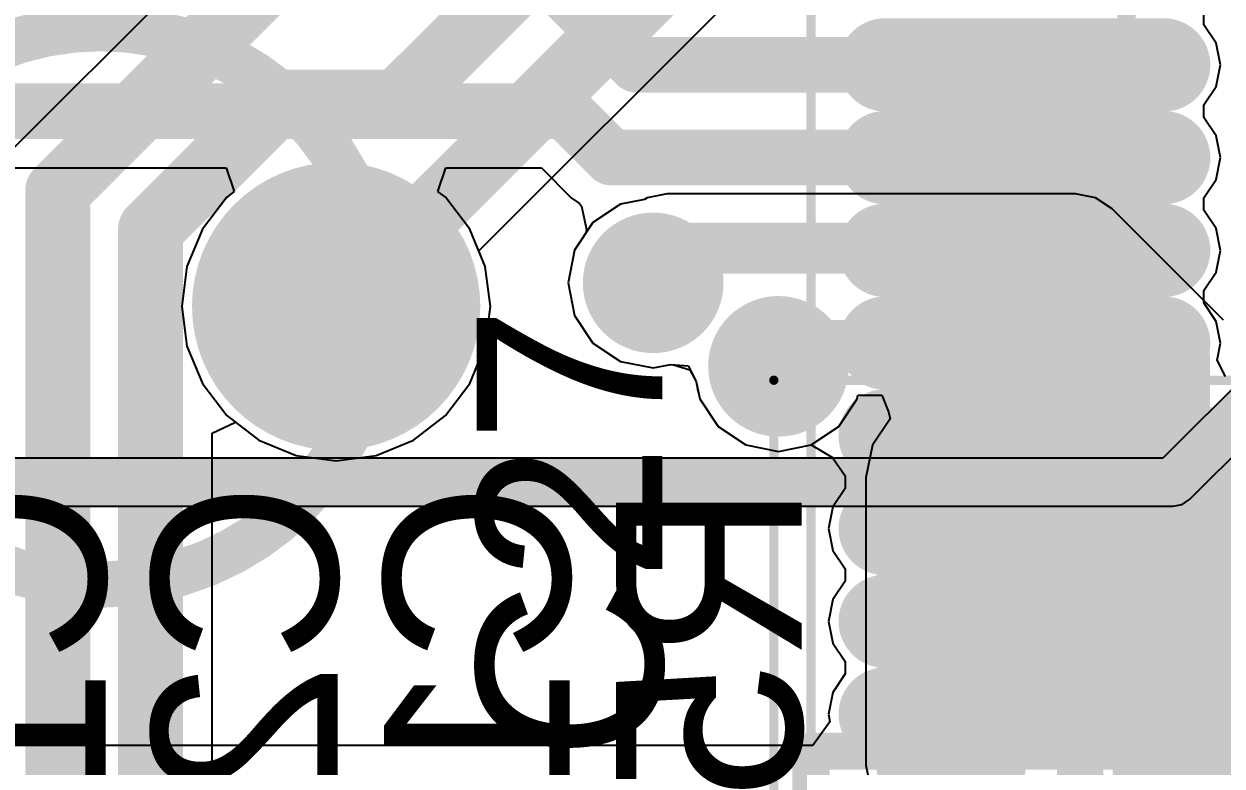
# Model space of a CAD drawing. Header units: millimetres. Extents: x 118 to 288, y 159 to 220.
# Drawn here: x 169.31 to 175.76, y 193.49 to 197.5 of the extents above; entities that cross this region are included whole.
import ezdxf

# ---------------------------------------------------------------- set-up
doc = ezdxf.new("R2010")
doc.units = ezdxf.units.MM
for name, color, linetype in [('BottomLayer', 5, 'Continuous'), ('BottomOverlay', 54, 'Continuous'), ('BottomPaste', 16, 'Continuous'), ('BottomSolder', 6, 'Continuous'), ('InternalPlane1', 76, 'Continuous'), ('InternalPlane2', 16, 'Continuous'), ('Mechanical1', 6, 'Continuous'), ('Mechanical15', 56, 'Continuous'), ('MultiLayer', 9, 'Continuous'), ('PadHoleLayer', 156, 'Continuous'), ('TopLayer', 1, 'Continuous'), ('TopOverlay', 2, 'Continuous'), ('TopPaste', 8, 'Continuous'), ('TopSolder', 216, 'Continuous'), ('ViaHoleLayer', 16, 'Continuous')]:
    doc.layers.add(name, color=color, linetype=linetype)

# ---------------------------------------------------------------- blocks, each defined once
blk = doc.blocks.new('SOIC16_10')
at = {"layer": 'Mechanical15', "const_width": 0.05}
for points in [[(-4.3, 5.4), (4.3, 5.4)], [(4.3, 5.4), (4.3, -5.4)]]:
    blk.add_lwpolyline(points, dxfattribs=at)
at = {"layer": 'Mechanical15', "const_width": 0.025}
blk.add_lwpolyline([(4.2875, 5.4, 1), (4.3125, 5.4, 1)], format="xyb", close=True, dxfattribs=at)
blk.add_lwpolyline([(4.2875, 5.4, 1), (4.3125, 5.4, 1)], format="xyb", close=True, dxfattribs=at)
at = {"layer": 'TopLayer', "const_width": 0.6}
for points in [[(2.225, 4.445), (3.775, 4.445)], [(2.225, 3.175), (3.775, 3.175)]]:
    blk.add_lwpolyline(points, dxfattribs=at)
at = {"layer": 'TopLayer', "const_width": 0.3}
for points in [[(2.075, 4.445, 1), (2.375, 4.445, 1)], [(3.625, 4.445, 1), (3.925, 4.445, 1)], [(2.075, 3.175, 1), (2.375, 3.175, 1)], [(3.625, 3.175, 1), (3.925, 3.175, 1)]]:
    blk.add_lwpolyline(points, format="xyb", close=True, dxfattribs=at)
at = {"layer": 'TopOverlay', "const_width": 0.2}
for points in [[(-2.3, 5.2), (2.3, 5.2)], [(2.3, 5.2), (2.3, -5.2)]]:
    blk.add_lwpolyline(points, dxfattribs=at)
at = {"layer": 'TopOverlay', "const_width": 0.1}
blk.add_lwpolyline([(2.25, 5.2, 1), (2.35, 5.2, 1)], format="xyb", close=True, dxfattribs=at)
blk.add_lwpolyline([(2.25, 5.2, 1), (2.35, 5.2, 1)], format="xyb", close=True, dxfattribs=at)
at = {"layer": 'TopPaste', "const_width": 0.6}
for points in [[(2.225, 4.445), (3.775, 4.445)], [(2.225, 3.175), (3.775, 3.175)]]:
    blk.add_lwpolyline(points, dxfattribs=at)
at = {"layer": 'TopPaste', "const_width": 0.3}
for points in [[(2.075, 4.445, 1), (2.375, 4.445, 1)], [(3.625, 4.445, 1), (3.925, 4.445, 1)], [(2.075, 3.175, 1), (2.375, 3.175, 1)], [(3.625, 3.175, 1), (3.925, 3.175, 1)]]:
    blk.add_lwpolyline(points, format="xyb", close=True, dxfattribs=at)
at = {"layer": 'TopSolder', "const_width": 0.8032}
for points in [[(2.225, 4.445), (3.775, 4.445)], [(2.225, 3.175), (3.775, 3.175)]]:
    blk.add_lwpolyline(points, dxfattribs=at)
at = {"layer": 'TopSolder', "const_width": 0.4016}
for points in [[(2.0242, 4.445, 1), (2.4258, 4.445, 1)], [(3.5742, 4.445, 1), (3.9758, 4.445, 1)], [(2.0242, 3.175, 1), (2.4258, 3.175, 1)], [(3.5742, 3.175, 1), (3.9758, 3.175, 1)]]:
    blk.add_lwpolyline(points, format="xyb", close=True, dxfattribs=at)
blk = doc.blocks.new('LQFP64_B_98')
at = {"layer": 'BottomLayer', "const_width": 0.3}
for points in [[(6.3, 3.75), (4.8, 3.75)], [(6.3, 3.25), (4.8, 3.25)], [(6.3, 2.75), (4.8, 2.75)], [(6.3, 2.25), (4.8, 2.25)], [(6.3, 1.75), (4.8, 1.75)], [(6.3, 1.25), (4.8, 1.25)], [(6.3, 0.75), (4.8, 0.75)], [(6.3, 0.25), (4.8, 0.25)]]:
    blk.add_lwpolyline(points, dxfattribs=at)
at = {"layer": 'BottomLayer', "const_width": 0.15}
for points in [[(4.725, 3.75, 1), (4.875, 3.75, 1)], [(6.225, 3.75, 1), (6.375, 3.75, 1)], [(4.725, 3.25, 1), (4.875, 3.25, 1)], [(6.225, 3.25, 1), (6.375, 3.25, 1)], [(4.725, 2.75, 1), (4.875, 2.75, 1)], [(6.225, 2.75, 1), (6.375, 2.75, 1)], [(4.725, 2.25, 1), (4.875, 2.25, 1)], [(6.225, 2.25, 1), (6.375, 2.25, 1)], [(4.725, 1.75, 1), (4.875, 1.75, 1)], [(6.225, 1.75, 1), (6.375, 1.75, 1)], [(4.725, 1.25, 1), (4.875, 1.25, 1)], [(6.225, 1.25, 1), (6.375, 1.25, 1)], [(4.725, 0.75, 1), (4.875, 0.75, 1)], [(6.225, 0.75, 1), (6.375, 0.75, 1)], [(4.725, 0.25, 1), (4.875, 0.25, 1)], [(6.225, 0.25, 1), (6.375, 0.25, 1)]]:
    blk.add_lwpolyline(points, format="xyb", close=True, dxfattribs=at)
at = {"layer": 'BottomOverlay', "const_width": 0.1}
blk.add_lwpolyline([(5, 5), (5, -5)], dxfattribs=at)
at = {"layer": 'BottomPaste', "const_width": 0.3}
for points in [[(6.3, 3.75), (4.8, 3.75)], [(6.3, 3.25), (4.8, 3.25)], [(6.3, 2.75), (4.8, 2.75)], [(6.3, 2.25), (4.8, 2.25)], [(6.3, 1.75), (4.8, 1.75)], [(6.3, 1.25), (4.8, 1.25)], [(6.3, 0.75), (4.8, 0.75)], [(6.3, 0.25), (4.8, 0.25)]]:
    blk.add_lwpolyline(points, dxfattribs=at)
at = {"layer": 'BottomPaste', "const_width": 0.15}
for points in [[(4.725, 3.75, 1), (4.875, 3.75, 1)], [(6.225, 3.75, 1), (6.375, 3.75, 1)], [(4.725, 3.25, 1), (4.875, 3.25, 1)], [(6.225, 3.25, 1), (6.375, 3.25, 1)], [(4.725, 2.75, 1), (4.875, 2.75, 1)], [(6.225, 2.75, 1), (6.375, 2.75, 1)], [(4.725, 2.25, 1), (4.875, 2.25, 1)], [(6.225, 2.25, 1), (6.375, 2.25, 1)], [(4.725, 1.75, 1), (4.875, 1.75, 1)], [(6.225, 1.75, 1), (6.375, 1.75, 1)], [(4.725, 1.25, 1), (4.875, 1.25, 1)], [(6.225, 1.25, 1), (6.375, 1.25, 1)], [(4.725, 0.75, 1), (4.875, 0.75, 1)], [(6.225, 0.75, 1), (6.375, 0.75, 1)], [(4.725, 0.25, 1), (4.875, 0.25, 1)], [(6.225, 0.25, 1), (6.375, 0.25, 1)]]:
    blk.add_lwpolyline(points, format="xyb", close=True, dxfattribs=at)
at = {"layer": 'BottomSolder', "const_width": 0.5032}
for points in [[(6.3, 3.75), (4.8, 3.75)], [(6.3, 3.25), (4.8, 3.25)], [(6.3, 2.75), (4.8, 2.75)], [(6.3, 2.25), (4.8, 2.25)], [(6.3, 1.75), (4.8, 1.75)], [(6.3, 1.25), (4.8, 1.25)], [(6.3, 0.75), (4.8, 0.75)], [(6.3, 0.25), (4.8, 0.25)]]:
    blk.add_lwpolyline(points, dxfattribs=at)
at = {"layer": 'BottomSolder', "const_width": 0.2516}
for points in [[(4.6742, 3.75, 1), (4.9258, 3.75, 1)], [(6.1742, 3.75, 1), (6.4258, 3.75, 1)], [(4.6742, 3.25, 1), (4.9258, 3.25, 1)], [(6.1742, 3.25, 1), (6.4258, 3.25, 1)], [(4.6742, 2.75, 1), (4.9258, 2.75, 1)], [(6.1742, 2.75, 1), (6.4258, 2.75, 1)], [(4.6742, 2.25, 1), (4.9258, 2.25, 1)], [(6.1742, 2.25, 1), (6.4258, 2.25, 1)], [(4.6742, 1.75, 1), (4.9258, 1.75, 1)], [(6.1742, 1.75, 1), (6.4258, 1.75, 1)], [(4.6742, 1.25, 1), (4.9258, 1.25, 1)], [(6.1742, 1.25, 1), (6.4258, 1.25, 1)], [(4.6742, 0.75, 1), (4.9258, 0.75, 1)], [(6.1742, 0.75, 1), (6.4258, 0.75, 1)], [(4.6742, 0.25, 1), (4.9258, 0.25, 1)], [(6.1742, 0.25, 1), (6.4258, 0.25, 1)]]:
    blk.add_lwpolyline(points, format="xyb", close=True, dxfattribs=at)
at = {"layer": 'Mechanical1', "const_width": 0.1}
blk.add_lwpolyline([(5, 5), (5, -5)], dxfattribs=at)
at = {"layer": 'Mechanical15', "const_width": 0.05}
blk.add_lwpolyline([(6.7, 6.7), (6.7, -6.7)], dxfattribs=at)
blk = doc.blocks.new('LED3MM_GREEN_105')
at = {"layer": 'BottomLayer', "const_width": 0.675}
for points in [[(-1.6075, 0, 1), (-0.9325, 0, 1)], [(0.9325, 0, 1), (1.6075, 0, 1)]]:
    blk.add_lwpolyline(points, format="xyb", close=True, dxfattribs=at)
at = {"layer": 'BottomSolder', "const_width": 0.7766}
for points in [[(-1.6583, 0, 1), (-0.8817, 0, 1)], [(0.8817, 0, 1), (1.6583, 0, 1)]]:
    blk.add_lwpolyline(points, format="xyb", close=True, dxfattribs=at)
at = {"layer": 'InternalPlane1', "const_width": 0.754}
for points in [[(-1.647, 0, 1), (-0.893, 0, 1)], [(0.893, 0, 1), (1.647, 0, 1)]]:
    blk.add_lwpolyline(points, format="xyb", close=True, dxfattribs=at)
at = {"layer": 'InternalPlane2', "const_width": 0.754}
blk.add_lwpolyline([(0.893, 0, 1), (1.647, 0, 1)], format="xyb", close=True, dxfattribs=at)
at = {"layer": 'MultiLayer', "const_width": 0.675}
for points in [[(-1.6075, 0, 1), (-0.9325, 0, 1)], [(0.9325, 0, 1), (1.6075, 0, 1)]]:
    blk.add_lwpolyline(points, format="xyb", close=True, dxfattribs=at)
at = {"layer": 'PadHoleLayer', "const_width": 0.5}
for points in [[(-1.52, 0, 1), (-1.02, 0, 1)], [(1.02, 0, 1), (1.52, 0, 1)]]:
    blk.add_lwpolyline(points, format="xyb", close=True, dxfattribs=at)
at = {"layer": 'TopLayer', "const_width": 0.675}
for points in [[(-1.6075, 0, 1), (-0.9325, 0, 1)], [(0.9325, 0, 1), (1.6075, 0, 1)]]:
    blk.add_lwpolyline(points, format="xyb", close=True, dxfattribs=at)
at = {"layer": 'TopOverlay', "const_width": 0.17}
for points in [[(-1.1441, 0.9642, -0.466308), (1.1541, 0.9642)], [(1.1441, -0.9642, -0.466308), (-1.1541, -0.9642)]]:
    blk.add_lwpolyline(points, format="xyb", dxfattribs=at)
at = {"layer": 'TopOverlay', "const_width": 0.085}
for points in [[(-1.1866, 0.9642, 1), (-1.1016, 0.9642, 1)], [(1.1116, 0.9642, 1), (1.1966, 0.9642, 1)], [(-1.1966, -0.9642, 1), (-1.1116, -0.9642, 1)], [(1.1016, -0.9642, 1), (1.1866, -0.9642, 1)]]:
    blk.add_lwpolyline(points, format="xyb", close=True, dxfattribs=at)
at = {"layer": 'TopSolder', "const_width": 0.7766}
for points in [[(-1.6583, 0, 1), (-0.8817, 0, 1)], [(0.8817, 0, 1), (1.6583, 0, 1)]]:
    blk.add_lwpolyline(points, format="xyb", close=True, dxfattribs=at)

msp = doc.modelspace()

# ---------------------------------------------------------------- linework, layer by layer
at = {"layer": 'BottomLayer'}
for p, q in [((175.6663, 197.4913), (175.6663, 197.5587)), ((175.7326, 197.3921), (175.6663, 197.4913)), ((175.7559, 197.275), (175.7326, 197.3921)), ((175.7326, 197.1579), (175.7559, 197.275)), ((175.6663, 197.0587), (175.7326, 197.1579)), ((175.6663, 196.9913), (175.6663, 197.0587)), ((175.7326, 196.8921), (175.6663, 196.9913)), ((175.7559, 196.775), (175.7326, 196.8921)), ((175.7326, 196.6579), (175.7559, 196.775)), ((169.0436, 196.7191), (170.4005, 196.7191)), ((170.4005, 196.7191), (170.4436, 196.5921)), ((171.5405, 196.5921), (171.5836, 196.7191)), ((171.5836, 196.7191), (172.0983, 196.7191)), ((172.0983, 196.7191), (172.2587, 196.5587)), ((175.6663, 196.5587), (175.7326, 196.6579)), ((170.4037, 196.5615), (170.2714, 196.3891)), ((170.4436, 196.5921), (170.4037, 196.5615)), ((171.5805, 196.5615), (171.5405, 196.5921)), ((171.7127, 196.3891), (171.5805, 196.5615)), ((172.2587, 196.5587), (172.2587, 196.5587)), ((172.2587, 196.5587), (172.304, 196.5285)), ((175.6663, 196.4913), (175.6663, 196.5587)), ((172.304, 196.5285), (172.3139, 196.514)), ((172.3139, 196.514), (172.3406, 196.3874)), ((175.7326, 196.3921), (175.6663, 196.4913)), ((170.2714, 196.3891), (170.1883, 196.1884)), ((171.7958, 196.1884), (171.7127, 196.3891)), ((172.3372, 196.367), (172.2761, 196.2756)), ((172.3406, 196.3874), (172.3372, 196.367)), ((175.7559, 196.275), (175.7326, 196.3921)), ((172.2761, 196.2756), (172.2412, 196.1)), ((175.7326, 196.1579), (175.7559, 196.275)), ((170.1883, 196.1884), (170.16, 195.9731)), ((171.8242, 195.9731), (171.7958, 196.1884)), ((175.6663, 196.0587), (175.7326, 196.1579)), ((172.2412, 196.1), (172.2761, 195.9244)), ((175.6663, 195.9913), (175.6663, 196.0587)), ((170.16, 195.9731), (170.1883, 195.7577)), ((171.7958, 195.7577), (171.8242, 195.9731)), ((175.7326, 195.8921), (175.6663, 195.9913)), ((172.2761, 195.9244), (172.3756, 195.7756)), ((175.7559, 195.775), (175.7326, 195.8921)), ((170.1883, 195.7577), (170.2714, 195.557)), ((171.7127, 195.557), (171.7958, 195.7577)), ((172.3756, 195.7756), (172.5244, 195.6761)), ((175.7375, 195.6824), (175.7559, 195.775)), ((172.5244, 195.6761), (172.7, 195.6412)), ((172.7, 195.6412), (172.7946, 195.66)), ((172.7946, 195.66), (172.8881, 195.6523)), ((172.8881, 195.6523), (172.9325, 195.5678)), ((175.7836, 195.5958), (175.7375, 195.6824)), ((172.9325, 195.5678), (172.9511, 195.4744)), ((170.2714, 195.557), (170.4037, 195.3847)), ((171.5805, 195.3847), (171.7127, 195.557)), ((172.9511, 195.4744), (173.0506, 195.3256)), ((170.4037, 195.3847), (170.576, 195.2524)), ((171.4081, 195.2524), (171.5805, 195.3847)), ((173.0506, 195.3256), (173.1994, 195.2261)), ((170.576, 195.2524), (170.7767, 195.1693)), ((171.2074, 195.1693), (171.4081, 195.2524)), ((173.1994, 195.2261), (173.375, 195.1912)), ((173.375, 195.1912), (173.5506, 195.2261)), ((173.5506, 195.2261), (173.666, 195.1588)), ((170.7767, 195.1693), (170.9921, 195.1409)), ((170.9921, 195.1409), (171.2074, 195.1693)), ((173.666, 195.1588), (173.6704, 195.1534)), ((173.6704, 195.1534), (173.7337, 195.0587)), ((173.7337, 195.0587), (173.7337, 194.9913)), ((173.7337, 194.9913), (173.6674, 194.8921)), ((173.6674, 194.8921), (173.6441, 194.775)), ((173.6441, 194.775), (173.6674, 194.6579)), ((173.6674, 194.6579), (173.7337, 194.5587)), ((173.7337, 194.5587), (173.7337, 194.4913)), ((173.7337, 194.4913), (173.6674, 194.3921)), ((173.6674, 194.3921), (173.6441, 194.275)), ((173.6441, 194.275), (173.6674, 194.1579)), ((173.6674, 194.1579), (173.7337, 194.0587)), ((173.7337, 194.0587), (173.7337, 193.9913)), ((173.7337, 193.9913), (173.6674, 193.8921)), ((173.6674, 193.8921), (173.6441, 193.775)), ((173.6441, 193.775), (173.6524, 193.7334)), ((173.6524, 193.7334), (173.5608, 193.6064)), ((173.5608, 193.6064), (167.9494, 193.6064))]:
    msp.add_line(p, q, dxfattribs=at)
for points, const_width in [([(171.8614, 198.025), (172.6114, 197.275)], 0.3), ([(172.6114, 197.275), (174.7, 197.275)], 0.3), ([(159, 197.025), (172.225, 197.025)], 0.3), ([(172.225, 197.025), (172.475, 196.775)], 0.3), ([(172.475, 196.775), (174.7, 196.775)], 0.3), ([(172.7, 196.1), (172.875, 196.275)], 0.25), ([(172.875, 196.275), (174.7, 196.275)], 0.25), ([(173.375, 195.65), (173.5, 195.775)], 0.25), ([(173.5, 195.775), (174.7, 195.775)], 0.25), ([(174.7, 195.275), (177.25, 195.275)], 0.25), ([(174.7, 194.775), (177.75, 194.775)], 0.25), ([(174.7, 194.275), (178, 194.275)], 0.25), ([(174.7, 193.775), (178.25, 193.775)], 0.25)]:
    msp.add_lwpolyline(points, dxfattribs=dict(at, const_width=const_width))
for points, const_width in [([(172.5364, 197.275, 1), (172.6864, 197.275, 1)], 0.15), ([(172.5364, 197.275, 1), (172.6864, 197.275, 1)], 0.15), ([(174.625, 197.275, 1), (174.775, 197.275, 1)], 0.15), ([(172.15, 197.025, 1), (172.3, 197.025, 1)], 0.15), ([(172.15, 197.025, 1), (172.3, 197.025, 1)], 0.15), ([(172.4, 196.775, 1), (172.55, 196.775, 1)], 0.15), ([(172.4, 196.775, 1), (172.55, 196.775, 1)], 0.15), ([(174.625, 196.775, 1), (174.775, 196.775, 1)], 0.15), ([(172.55, 196.1, 1), (172.85, 196.1, 1)], 0.3), ([(172.8125, 196.275, 1), (172.9375, 196.275, 1)], 0.125), ([(172.8125, 196.275, 1), (172.9375, 196.275, 1)], 0.125), ([(174.6375, 196.275, 1), (174.7625, 196.275, 1)], 0.125), ([(172.6375, 196.1, 1), (172.7625, 196.1, 1)], 0.125), ([(173.225, 195.65, 1), (173.525, 195.65, 1)], 0.3), ([(173.4375, 195.775, 1), (173.5625, 195.775, 1)], 0.125), ([(173.4375, 195.775, 1), (173.5625, 195.775, 1)], 0.125), ([(174.6375, 195.775, 1), (174.7625, 195.775, 1)], 0.125), ([(173.3125, 195.65, 1), (173.4375, 195.65, 1)], 0.125), ([(174.6375, 195.275, 1), (174.7625, 195.275, 1)], 0.125), ([(174.6375, 194.775, 1), (174.7625, 194.775, 1)], 0.125), ([(174.6375, 194.275, 1), (174.7625, 194.275, 1)], 0.125), ([(174.6375, 193.775, 1), (174.7625, 193.775, 1)], 0.125)]:
    msp.add_lwpolyline(points, format="xyb", close=True, dxfattribs=dict(at, const_width=const_width))
at = {"layer": 'InternalPlane1', "const_width": 0.379}
for points in [[(172.5105, 196.1, 1), (172.8895, 196.1, 1)], [(173.1855, 195.65, 1), (173.5645, 195.65, 1)]]:
    msp.add_lwpolyline(points, format="xyb", close=True, dxfattribs=at)
at = {"layer": 'InternalPlane2'}
for p, q in [((182.1584, 201.8666), (175.4464, 195.1545)), ((175.5916, 194.9334), (182.3036, 201.6455)), ((175.4464, 195.1545), (165.2743, 195.1545)), ((175.5496, 194.9054), (175.5916, 194.9334)), ((165.3279, 194.8955), (175.5, 194.8955)), ((175.5, 194.8955), (175.5496, 194.9054))]:
    msp.add_line(p, q, dxfattribs=at)
at = {"layer": 'InternalPlane2', "const_width": 0.254}
for points in [[(175.5, 195.025), (182.25, 201.775)], [(165.2743, 195.025), (175.5, 195.025)]]:
    msp.add_lwpolyline(points, dxfattribs=at)
at = {"layer": 'InternalPlane2'}
for points, const_width in [([(172.5105, 196.1, 1), (172.8895, 196.1, 1)], 0.379), ([(173.1855, 195.65, 1), (173.5645, 195.65, 1)], 0.379), ([(175.4365, 195.025, 1), (175.5635, 195.025, 1)], 0.127), ([(175.4365, 195.025, 1), (175.5635, 195.025, 1)], 0.127)]:
    msp.add_lwpolyline(points, format="xyb", close=True, dxfattribs=dict(at, const_width=const_width))
at = {"layer": 'Mechanical1'}
for points, const_width in [([(171.2221, 195.9731, 1), (168.2221, 195.9731, 1)], 0.25), ([(171.1596, 195.9731, 1), (171.2846, 195.9731, 1)], 0.125)]:
    msp.add_lwpolyline(points, format="xyb", close=True, dxfattribs=dict(at, const_width=const_width))
at = {"layer": 'MultiLayer', "const_width": 0.3}
for points in [[(172.55, 196.1, 1), (172.85, 196.1, 1)], [(173.225, 195.65, 1), (173.525, 195.65, 1)]]:
    msp.add_lwpolyline(points, format="xyb", close=True, dxfattribs=at)
at = {"layer": 'TopLayer'}
for p, q in [((171.7608, 196.2731), (173.7063, 198.2186)), ((170.3384, 197.9093), (169.2578, 196.8287)), ((172.6535, 196.5496), (172.5244, 196.5239)), ((172.6677, 196.559), (172.6535, 196.5496)), ((172.775, 196.5804), (172.6677, 196.559)), ((174.975, 196.5804), (172.775, 196.5804)), ((175.0823, 196.559), (174.975, 196.5804)), ((175.1733, 196.4983), (175.0823, 196.559)), ((172.5244, 196.5239), (172.3756, 196.4244)), ((175.7733, 195.8983), (175.1733, 196.4983)), ((172.3756, 196.4244), (172.2761, 196.2756)), ((171.7958, 196.1884), (171.7608, 196.2731)), ((172.2761, 196.2756), (172.2412, 196.1)), ((171.8242, 195.9731), (171.7958, 196.1884)), ((172.2412, 196.1), (172.2761, 195.9244)), ((171.7958, 195.7577), (171.8242, 195.9731)), ((172.2761, 195.9244), (172.3756, 195.7756)), ((171.7127, 195.557), (171.7958, 195.7577)), ((172.3756, 195.7756), (172.5244, 195.6761)), ((172.5244, 195.6761), (172.7, 195.6412)), ((172.7, 195.6412), (172.7946, 195.66)), ((172.7946, 195.66), (172.8089, 195.6588)), ((172.8089, 195.6588), (172.8984, 195.6315)), ((172.8984, 195.6315), (172.9311, 195.5675)), ((172.9311, 195.5675), (172.941, 195.5177)), ((171.5805, 195.3847), (171.7127, 195.557)), ((172.941, 195.5177), (172.9432, 195.5144)), ((172.9432, 195.5144), (172.9511, 195.4744)), ((172.9511, 195.4744), (173.0506, 195.3256)), ((173.6994, 195.3256), (173.7989, 195.4744)), ((173.7989, 195.4744), (173.8029, 195.4946)), ((173.8029, 195.4946), (173.9318, 195.4946)), ((173.9318, 195.4946), (173.9681, 195.4052)), ((171.4081, 195.2524), (171.5805, 195.3847)), ((173.9681, 195.4052), (173.976, 195.3676)), ((170.3234, 195.289), (170.4504, 195.3488)), ((170.4504, 195.3488), (170.576, 195.2524)), ((173.0506, 195.3256), (173.1994, 195.2261)), ((173.5506, 195.2261), (173.6994, 195.3256)), ((173.976, 195.3676), (173.8811, 195.2256)), ((170.3234, 191.6103), (170.3234, 195.289)), ((170.576, 195.2524), (170.7767, 195.1693)), ((171.2074, 195.1693), (171.4081, 195.2524)), ((173.1994, 195.2261), (173.375, 195.1912)), ((173.375, 195.1912), (173.5506, 195.2261)), ((173.8811, 195.2256), (173.8462, 195.05)), ((170.7767, 195.1693), (170.9921, 195.1409)), ((170.9921, 195.1409), (171.2074, 195.1693)), ((173.8462, 195.05), (173.8462, 193.5)), ((173.8462, 193.5), (173.8811, 193.3244))]:
    msp.add_line(p, q, dxfattribs=at)
for points, const_width in [([(171.325, 197.075), (173.45, 199.2)], 0.35), ([(170.9921, 195.9731), (173.569, 198.55)], 0.35), ([(169.4921, 196.5944), (170.5727, 197.675)], 0.35), ([(169.9921, 196.3873), (170.6798, 197.075)], 0.35), ([(170.6798, 197.075), (171.325, 197.075)], 0.35), ([(169.4921, 186.4731), (169.4921, 196.5944)], 0.35), ([(169.9921, 191.4731), (169.9921, 196.3873)], 0.35), ([(172.7, 196.225), (172.775, 196.3)], 0.25), ([(172.775, 196.3), (174.975, 196.3)], 0.25), ([(174.975, 196.3), (175.575, 195.7)], 0.25), ([(172.7, 196.1), (172.7, 196.225)], 0.25), ([(173.375, 195.65), (173.5, 195.775)], 0.25), ([(173.5, 195.775), (174.5, 195.775)], 0.25), ([(174.5, 195.775), (175, 195.275)], 0.25), ([(175.575, 194.275), (175.575, 195.7)], 0.25), ([(173.2, 195.625), (173.225, 195.65)], 0.25), ([(173.225, 195.65), (173.375, 195.65)], 0.25), ([(175, 189.775), (175, 195.275)], 0.25), ([(174.305, 193.08), (174.305, 194.275)], 0.5)]:
    msp.add_lwpolyline(points, dxfattribs=dict(at, const_width=const_width))
for points, const_width in [([(170.5923, 197.075, 1), (170.7673, 197.075, 1)], 0.175), ([(170.5923, 197.075, 1), (170.7673, 197.075, 1)], 0.175), ([(171.2375, 197.075, 1), (171.4125, 197.075, 1)], 0.175), ([(171.2375, 197.075, 1), (171.4125, 197.075, 1)], 0.175), ([(169.4046, 196.5944, 1), (169.5796, 196.5944, 1)], 0.175), ([(169.4046, 196.5944, 1), (169.5796, 196.5944, 1)], 0.175), ([(169.9046, 196.3873, 1), (170.0796, 196.3873, 1)], 0.175), ([(169.9046, 196.3873, 1), (170.0796, 196.3873, 1)], 0.175), ([(172.7125, 196.3, 1), (172.8375, 196.3, 1)], 0.125), ([(172.7125, 196.3, 1), (172.8375, 196.3, 1)], 0.125), ([(174.9125, 196.3, 1), (175.0375, 196.3, 1)], 0.125), ([(174.9125, 196.3, 1), (175.0375, 196.3, 1)], 0.125), ([(172.55, 196.1, 1), (172.85, 196.1, 1)], 0.3), ([(172.6375, 196.225, 1), (172.7625, 196.225, 1)], 0.125), ([(172.6375, 196.225, 1), (172.7625, 196.225, 1)], 0.125), ([(172.6375, 196.1, 1), (172.7625, 196.1, 1)], 0.125), ([(170.9046, 195.9731, 1), (171.0796, 195.9731, 1)], 0.175), ([(173.225, 195.65, 1), (173.525, 195.65, 1)], 0.3), ([(173.4375, 195.775, 1), (173.5625, 195.775, 1)], 0.125), ([(173.4375, 195.775, 1), (173.5625, 195.775, 1)], 0.125), ([(174.4375, 195.775, 1), (174.5625, 195.775, 1)], 0.125), ([(174.4375, 195.775, 1), (174.5625, 195.775, 1)], 0.125), ([(175.5125, 195.7, 1), (175.6375, 195.7, 1)], 0.125), ([(175.5125, 195.7, 1), (175.6375, 195.7, 1)], 0.125), ([(173.1625, 195.65, 1), (173.2875, 195.65, 1)], 0.125), ([(173.1625, 195.65, 1), (173.2875, 195.65, 1)], 0.125), ([(173.3125, 195.65, 1), (173.4375, 195.65, 1)], 0.125), ([(173.3125, 195.65, 1), (173.4375, 195.65, 1)], 0.125), ([(173.1375, 195.625, 1), (173.2625, 195.625, 1)], 0.125), ([(174.9375, 195.275, 1), (175.0625, 195.275, 1)], 0.125), ([(174.9375, 195.275, 1), (175.0625, 195.275, 1)], 0.125), ([(174.18, 194.275, 1), (174.43, 194.275, 1)], 0.25), ([(175.5125, 194.275, 1), (175.6375, 194.275, 1)], 0.125)]:
    msp.add_lwpolyline(points, format="xyb", close=True, dxfattribs=dict(at, const_width=const_width))
at = {"layer": 'ViaHoleLayer', "const_width": 0.125}
for points in [[(172.6375, 196.1, 1), (172.7625, 196.1, 1)], [(173.3125, 195.65, 1), (173.4375, 195.65, 1)]]:
    msp.add_lwpolyline(points, format="xyb", close=True, dxfattribs=at)

# ---------------------------------------------------------------- block references
for name, p, rotation in [('LQFP64_B_98', (180.25, 197.525), 180), ('SOIC16_10', (178.75, 191.275), 90)]:
    msp.add_blockref(name, p, dxfattribs=dict(rotation=rotation))
msp.add_blockref('LED3MM_GREEN_105', (169.7221, 195.9731))

# ---------------------------------------------------------------- texts
at = {"layer": 'BottomOverlay', "text_generation_flag": 2}
for s, p in [('C16', (169.75, 195.025)), ('C20', (171, 195.025)), ('C10', (172.25, 195.025)), ('R5', (173.5, 195.025))]:
    msp.add_text(s, height=1, rotation=90, dxfattribs=at).set_placement(p)
at = {"layer": 'TopOverlay'}
msp.add_text('C27', height=1, rotation=90, dxfattribs=at).set_placement((172.75, 193.525))

doc.saveas('drawing.dxf')
